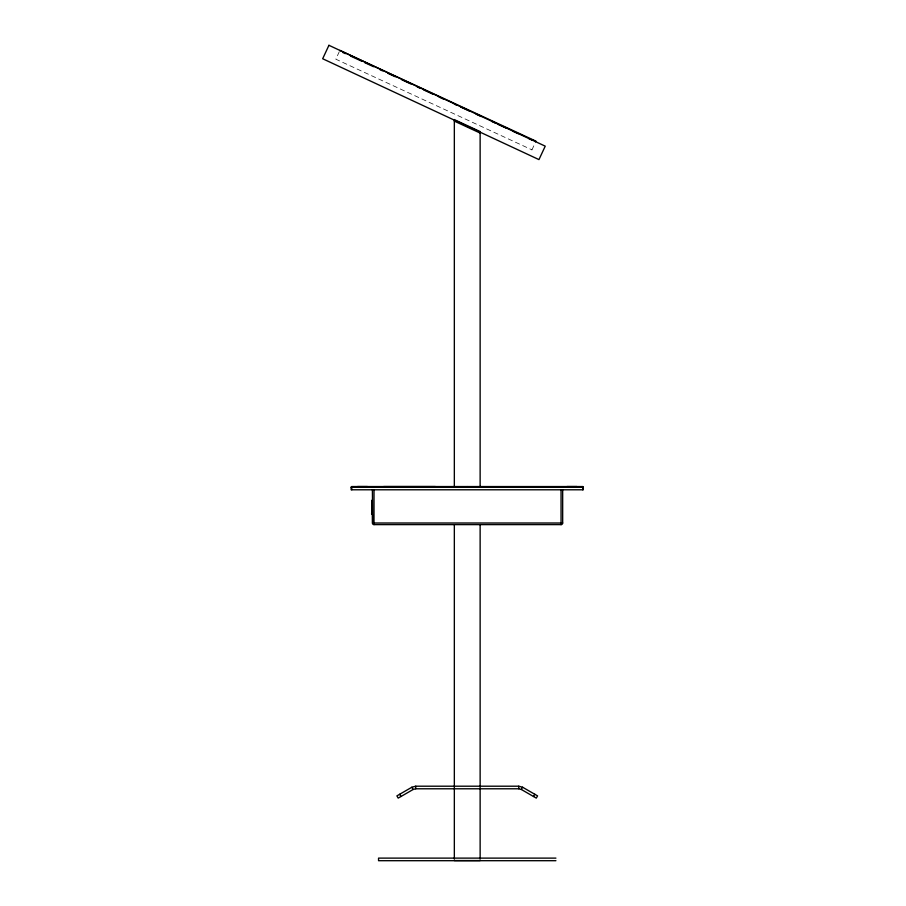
<?xml version="1.0" encoding="UTF-8"?>
<svg xmlns="http://www.w3.org/2000/svg" width="906" height="906" viewBox="0 0 906 906"><rect width="100%" height="100%" fill="white"/><g stroke="black" fill="none" stroke-linecap="round" stroke-linejoin="round"><path stroke-width="0.68" stroke-dasharray="4.53 3.4" d="M339.308 51.642L335.82 59.184L531.958 149.841M531.913 149.943L535.967 141.155"/><path stroke-width="1.36" d="M372.4 514.699L372.4 523A1.608 1.608 0 0 0 374.008 524.619L561.063 524.619A1.608 1.608 0 0 0 562.671 523L562.671 489.784M561.063 523.747L561.063 524.551L561.063 523.147M561.063 523.453L561.063 489.784M343.102 51.891L342.83 52.48L345.39 53.658M532.751 139.671L532.479 140.26L528.64 138.471M521.324 789.477L522.615 787.235L537.575 795.876L536.284 798.107L521.324 789.477L518.742 788.786L415.729 788.786L413.147 789.477L398.187 798.107L396.896 795.876L411.856 787.235L415.729 786.204L518.742 786.204L522.615 787.235M533.498 796.499L534.778 794.268M351.132 487.202L351.777 486.556L582.683 486.556L583.328 489.784L351.132 489.784L351.132 487.202L583.328 487.202M372.66 523L372.4 489.784M373.272 523L562.649 523M555.922 858.118L378.549 858.118L378.549 860.7L555.922 860.7M454.336 860.553L480.135 860.553M339.875 50.396L535.967 141.155M350.52 56.036L362.049 61.37M364.608 62.559L373.578 66.716M379.988 69.671L382.547 70.861M387.677 73.239L395.367 76.795M401.777 79.762L410.746 83.907M417.156 86.874L419.716 88.063M423.555 89.841L432.524 93.998M438.934 96.953L444.065 99.332M454.314 104.077L456.873 105.266M460.724 107.044L469.693 111.189M476.092 114.156L481.222 116.534M491.471 121.279L495.322 123.057M497.881 124.247L506.85 128.392M513.26 131.359L518.379 133.726M454.336 121.11L480.135 133.057M411.856 787.235L413.147 789.477M399.693 794.268L400.984 796.499M582.683 486.556L582.683 489.784M576.918 486.556L566.975 486.556M518.742 786.204L518.742 788.786M480.452 486.556L480.452 487.202M480.135 131.483L480.135 486.85M480.135 524.619L480.135 859.137M479.489 132.672L479.489 131.257L454.982 119.92L454.982 121.336M467.236 486.556L467.236 487.202M454.336 119.535L454.336 486.85M454.336 524.619L454.336 859.137M454.008 486.556L454.008 487.202M435.378 486.556L383.634 486.556M415.729 786.204L415.729 788.786M374.008 489.784L374.008 524.585M367.485 486.556L357.542 486.556M351.777 486.556L351.777 489.784M328.935 45.3L322.672 58.743L538.957 159.603L545.231 146.16L328.935 45.3M372.128 500.271L371.641 514.132L372.128 500.271"/></g></svg>
